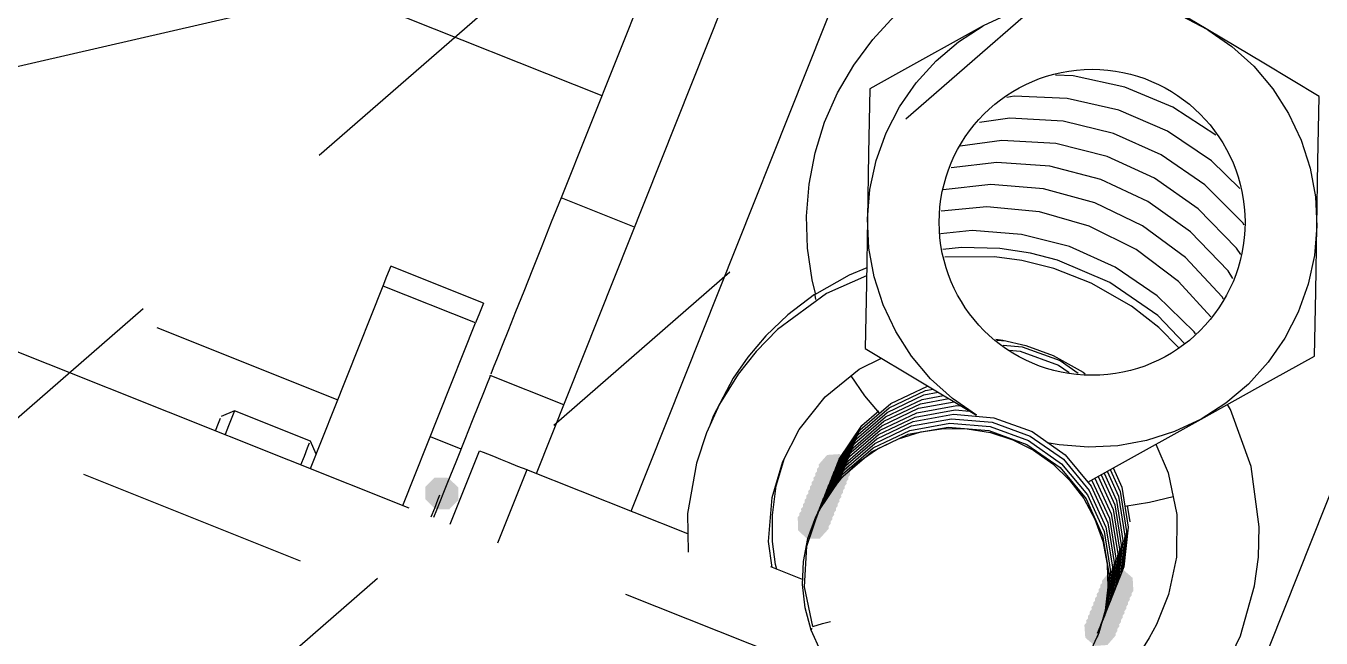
# Model space of a CAD drawing. Extents: x 3 to 592, y 5 to 207.
# Drawn here: x 76.96 to 84.01, y 55.35 to 58.68 of the extents above; entities that cross this region are included whole.
import ezdxf

# ---------------------------------------------------------------- set-up
doc = ezdxf.new("R2010")
doc.units = 0
doc.layers.get('0').update_dxf_attribs({"linetype": 'CONTINUOUS'})

msp = doc.modelspace()

# ---------------------------------------------------------------- hatches: boundary and pattern name
h = msp.add_hatch(color=7)
h.dxf.hatch_style = 2
h.paths.add_polyline_path([(81.274139, 56.290894), (81.319299, 56.34281), (81.387928, 56.347788), (81.439845, 56.302628), (81.444823, 56.233999), (81.398604, 56.178908), (81.329975, 56.173929), (81.278059, 56.21909)])
h = msp.add_hatch(color=7)
h.dxf.hatch_style = 2
h.paths.add_polyline_path([(81.274139, 56.290894), (81.319299, 56.34281), (81.387928, 56.347788), (81.439845, 56.302628), (81.444823, 56.233999), (81.398604, 56.178908), (81.329975, 56.173929), (81.278059, 56.21909)])
h = msp.add_hatch(color=7)
h.dxf.hatch_style = 2
h.paths.add_polyline_path([(81.245282, 56.218504), (81.290442, 56.27042), (81.359071, 56.275398), (81.410987, 56.230238), (81.415966, 56.161609), (81.369747, 56.106518), (81.301118, 56.101539), (81.249202, 56.1467)])
h = msp.add_hatch(color=7)
h.dxf.hatch_style = 2
h.paths.add_polyline_path([(81.245282, 56.218504), (81.290442, 56.27042), (81.359071, 56.275398), (81.410987, 56.230238), (81.415966, 56.161609), (81.369747, 56.106518), (81.301118, 56.101539), (81.249202, 56.1467)])
h = msp.add_hatch(color=7)
h.dxf.hatch_style = 2
h.paths.add_polyline_path([(81.254912, 56.242634), (81.300073, 56.29455), (81.368702, 56.299528), (81.420618, 56.254368), (81.425596, 56.185739), (81.379378, 56.130648), (81.310749, 56.125669), (81.258832, 56.17083)])
h = msp.add_hatch(color=7)
h.dxf.hatch_style = 2
h.paths.add_polyline_path([(81.254912, 56.242634), (81.300073, 56.29455), (81.368702, 56.299528), (81.420618, 56.254368), (81.425596, 56.185739), (81.379378, 56.130648), (81.310749, 56.125669), (81.258832, 56.17083)])
h = msp.add_hatch(color=7)
h.dxf.hatch_style = 2
h.paths.add_polyline_path([(81.264508, 56.266764), (81.309668, 56.31868), (81.378297, 56.323658), (81.430214, 56.278498), (81.435192, 56.209869), (81.388974, 56.154778), (81.320344, 56.149799), (81.268428, 56.19496)])
h = msp.add_hatch(color=7)
h.dxf.hatch_style = 2
h.paths.add_polyline_path([(81.264508, 56.266764), (81.309668, 56.31868), (81.378297, 56.323658), (81.430214, 56.278498), (81.435192, 56.209869), (81.388974, 56.154778), (81.320344, 56.149799), (81.268428, 56.19496)])
h = msp.add_hatch(color=7)
h.dxf.hatch_style = 2
h.paths.add_polyline_path([(79.262501, 56.213875), (79.311451, 56.165516), (79.312071, 56.09671), (79.263712, 56.047759), (79.194905, 56.04714), (79.181852, 56.052431), (79.132902, 56.10079), (79.132282, 56.169597), (79.180641, 56.218547), (79.249448, 56.219167)])
h = msp.add_hatch(color=7)
h.dxf.hatch_style = 2
h.paths.add_polyline_path([(79.262501, 56.213875), (79.311451, 56.165516), (79.312071, 56.09671), (79.263712, 56.047759), (79.194905, 56.04714), (79.181852, 56.052431), (79.132902, 56.10079), (79.132282, 56.169597), (79.180641, 56.218547), (79.249448, 56.219167)])
h = msp.add_hatch(color=7)
h.dxf.hatch_style = 2
h.paths.add_polyline_path([(81.216424, 56.146078), (81.261585, 56.197995), (81.330214, 56.202973), (81.38213, 56.157813), (81.387108, 56.089184), (81.34089, 56.034092), (81.272261, 56.029114), (81.220344, 56.074274)])
h = msp.add_hatch(color=7)
h.dxf.hatch_style = 2
h.paths.add_polyline_path([(81.216424, 56.146078), (81.261585, 56.197995), (81.330214, 56.202973), (81.38213, 56.157813), (81.387108, 56.089184), (81.34089, 56.034092), (81.272261, 56.029114), (81.220344, 56.074274)])
h = msp.add_hatch(color=7)
h.dxf.hatch_style = 2
h.paths.add_polyline_path([(81.226055, 56.170208), (81.271215, 56.222125), (81.339845, 56.227103), (81.391761, 56.181943), (81.396739, 56.113314), (81.350521, 56.058222), (81.281892, 56.053244), (81.229975, 56.098404)])
h = msp.add_hatch(color=7)
h.dxf.hatch_style = 2
h.paths.add_polyline_path([(81.226055, 56.170208), (81.271215, 56.222125), (81.339845, 56.227103), (81.391761, 56.181943), (81.396739, 56.113314), (81.350521, 56.058222), (81.281892, 56.053244), (81.229975, 56.098404)])
h = msp.add_hatch(color=7)
h.dxf.hatch_style = 2
h.paths.add_polyline_path([(81.235686, 56.194338), (81.280846, 56.246255), (81.349475, 56.251233), (81.401392, 56.206073), (81.40637, 56.137444), (81.360152, 56.082352), (81.291522, 56.077374), (81.239606, 56.122534)])
h = msp.add_hatch(color=7)
h.dxf.hatch_style = 2
h.paths.add_polyline_path([(81.235686, 56.194338), (81.280846, 56.246255), (81.349475, 56.251233), (81.401392, 56.206073), (81.40637, 56.137444), (81.360152, 56.082352), (81.291522, 56.077374), (81.239606, 56.122534)])
h = msp.add_hatch(color=7)
h.dxf.hatch_style = 2
h.paths.add_polyline_path([(81.187567, 56.073653), (81.232727, 56.12557), (81.301356, 56.130548), (81.353273, 56.085388), (81.358251, 56.016759), (81.312033, 55.961667), (81.243404, 55.956689), (81.191487, 56.001849)])
h = msp.add_hatch(color=7)
h.dxf.hatch_style = 2
h.paths.add_polyline_path([(81.187567, 56.073653), (81.232727, 56.12557), (81.301356, 56.130548), (81.353273, 56.085388), (81.358251, 56.016759), (81.312033, 55.961667), (81.243404, 55.956689), (81.191487, 56.001849)])
h = msp.add_hatch(color=7)
h.dxf.hatch_style = 2
h.paths.add_polyline_path([(81.197198, 56.097818), (81.242358, 56.149735), (81.310987, 56.154713), (81.362904, 56.109553), (81.367882, 56.040924), (81.321664, 55.985832), (81.253034, 55.980854), (81.201118, 56.026014)])
h = msp.add_hatch(color=7)
h.dxf.hatch_style = 2
h.paths.add_polyline_path([(81.197198, 56.097818), (81.242358, 56.149735), (81.310987, 56.154713), (81.362904, 56.109553), (81.367882, 56.040924), (81.321664, 55.985832), (81.253034, 55.980854), (81.201118, 56.026014)])
h = msp.add_hatch(color=7)
h.dxf.hatch_style = 2
h.paths.add_polyline_path([(81.206794, 56.121948), (81.251954, 56.173865), (81.320583, 56.178843), (81.372499, 56.133683), (81.377478, 56.065054), (81.331259, 56.009962), (81.26263, 56.004984), (81.210714, 56.050144)])
h = msp.add_hatch(color=7)
h.dxf.hatch_style = 2
h.paths.add_polyline_path([(81.206794, 56.121948), (81.251954, 56.173865), (81.320583, 56.178843), (81.372499, 56.133683), (81.377478, 56.065054), (81.331259, 56.009962), (81.26263, 56.004984), (81.210714, 56.050144)])
h = msp.add_hatch(color=7)
h.dxf.hatch_style = 2
h.paths.add_polyline_path([(81.168341, 56.025393), (81.213501, 56.07731), (81.28213, 56.082288), (81.334046, 56.037128), (81.339025, 55.968499), (81.292806, 55.913407), (81.224177, 55.908429), (81.172261, 55.953589)])
h = msp.add_hatch(color=7)
h.dxf.hatch_style = 2
h.paths.add_polyline_path([(81.168341, 56.025393), (81.213501, 56.07731), (81.28213, 56.082288), (81.334046, 56.037128), (81.339025, 55.968499), (81.292806, 55.913407), (81.224177, 55.908429), (81.172261, 55.953589)])
h = msp.add_hatch(color=7)
h.dxf.hatch_style = 2
h.paths.add_polyline_path([(81.177972, 56.049523), (81.223132, 56.10144), (81.291761, 56.106418), (81.343677, 56.061258), (81.348656, 55.992629), (81.302437, 55.937537), (81.233808, 55.932559), (81.181892, 55.977719)])
h = msp.add_hatch(color=7)
h.dxf.hatch_style = 2
h.paths.add_polyline_path([(81.177972, 56.049523), (81.223132, 56.10144), (81.291761, 56.106418), (81.343677, 56.061258), (81.348656, 55.992629), (81.302437, 55.937537), (81.233808, 55.932559), (81.181892, 55.977719)])
h = msp.add_hatch(color=7)
h.dxf.hatch_style = 2
h.paths.add_polyline_path([(81.159821, 56.004402), (81.206872, 56.054612), (81.275638, 56.057046), (81.325848, 56.009996), (81.328283, 55.941229), (81.280174, 55.888198), (81.211407, 55.885763), (81.161198, 55.932814)])
h = msp.add_hatch(color=7)
h.dxf.hatch_style = 2
h.paths.add_polyline_path([(81.159821, 56.004402), (81.206872, 56.054612), (81.275638, 56.057046), (81.325848, 56.009996), (81.328283, 55.941229), (81.280174, 55.888198), (81.211407, 55.885763), (81.161198, 55.932814)])
h = msp.add_hatch(color=7)
h.dxf.hatch_style = 2
h.paths.add_polyline_path([(82.987061, 55.601927), (82.941901, 55.550011), (82.873272, 55.545032), (82.821356, 55.590193), (82.816377, 55.658822), (82.862596, 55.713913), (82.931225, 55.718891), (82.983141, 55.673731)])
h = msp.add_hatch(color=7)
h.dxf.hatch_style = 2
h.paths.add_polyline_path([(82.987061, 55.601927), (82.941901, 55.550011), (82.873272, 55.545032), (82.821356, 55.590193), (82.816377, 55.658822), (82.862596, 55.713913), (82.931225, 55.718891), (82.983141, 55.673731)])
h = msp.add_hatch(color=7)
h.dxf.hatch_style = 2
h.paths.add_polyline_path([(82.958204, 55.529537), (82.913044, 55.477621), (82.844415, 55.472642), (82.792499, 55.517803), (82.78752, 55.586432), (82.833739, 55.641523), (82.902368, 55.646501), (82.954284, 55.601341)])
h = msp.add_hatch(color=7)
h.dxf.hatch_style = 2
h.paths.add_polyline_path([(82.958204, 55.529537), (82.913044, 55.477621), (82.844415, 55.472642), (82.792499, 55.517803), (82.78752, 55.586432), (82.833739, 55.641523), (82.902368, 55.646501), (82.954284, 55.601341)])
h = msp.add_hatch(color=7)
h.dxf.hatch_style = 2
h.paths.add_polyline_path([(82.967835, 55.553632), (82.922675, 55.501715), (82.854046, 55.496737), (82.802129, 55.541897), (82.797151, 55.610526), (82.84337, 55.665618), (82.911999, 55.670596), (82.963915, 55.625436)])
h = msp.add_hatch(color=7)
h.dxf.hatch_style = 2
h.paths.add_polyline_path([(82.967835, 55.553632), (82.922675, 55.501715), (82.854046, 55.496737), (82.802129, 55.541897), (82.797151, 55.610526), (82.84337, 55.665618), (82.911999, 55.670596), (82.963915, 55.625436)])
h = msp.add_hatch(color=7)
h.dxf.hatch_style = 2
h.paths.add_polyline_path([(82.977466, 55.577797), (82.932306, 55.525881), (82.863677, 55.520902), (82.81176, 55.566063), (82.806782, 55.634692), (82.853, 55.689783), (82.92163, 55.694761), (82.973546, 55.649601)])
h = msp.add_hatch(color=7)
h.dxf.hatch_style = 2
h.paths.add_polyline_path([(82.977466, 55.577797), (82.932306, 55.525881), (82.863677, 55.520902), (82.81176, 55.566063), (82.806782, 55.634692), (82.853, 55.689783), (82.92163, 55.694761), (82.973546, 55.649601)])
h = msp.add_hatch(color=7)
h.dxf.hatch_style = 2
h.paths.add_polyline_path([(82.929347, 55.457112), (82.884187, 55.405195), (82.815558, 55.400217), (82.763641, 55.445377), (82.758663, 55.514006), (82.804881, 55.569098), (82.873511, 55.574076), (82.925427, 55.528916)])
h = msp.add_hatch(color=7)
h.dxf.hatch_style = 2
h.paths.add_polyline_path([(82.929347, 55.457112), (82.884187, 55.405195), (82.815558, 55.400217), (82.763641, 55.445377), (82.758663, 55.514006), (82.804881, 55.569098), (82.873511, 55.574076), (82.925427, 55.528916)])
h = msp.add_hatch(color=7)
h.dxf.hatch_style = 2
h.paths.add_polyline_path([(82.938978, 55.481242), (82.893818, 55.429325), (82.825189, 55.424347), (82.773272, 55.469507), (82.768294, 55.538136), (82.814512, 55.593228), (82.883141, 55.598206), (82.935058, 55.553046)])
h = msp.add_hatch(color=7)
h.dxf.hatch_style = 2
h.paths.add_polyline_path([(82.938978, 55.481242), (82.893818, 55.429325), (82.825189, 55.424347), (82.773272, 55.469507), (82.768294, 55.538136), (82.814512, 55.593228), (82.883141, 55.598206), (82.935058, 55.553046)])
h = msp.add_hatch(color=7)
h.dxf.hatch_style = 2
h.paths.add_polyline_path([(82.948609, 55.505372), (82.903449, 55.453455), (82.834819, 55.448477), (82.782903, 55.493637), (82.777925, 55.562266), (82.824143, 55.617358), (82.892772, 55.622336), (82.944689, 55.577176)])
h = msp.add_hatch(color=7)
h.dxf.hatch_style = 2
h.paths.add_polyline_path([(82.948609, 55.505372), (82.903449, 55.453455), (82.834819, 55.448477), (82.782903, 55.493637), (82.777925, 55.562266), (82.824143, 55.617358), (82.892772, 55.622336), (82.944689, 55.577176)])
h = msp.add_hatch(color=7)
h.dxf.hatch_style = 2
h.paths.add_polyline_path([(82.90049, 55.384687), (82.85533, 55.33277), (82.7867, 55.327792), (82.734784, 55.372952), (82.729806, 55.441581), (82.776024, 55.496673), (82.844653, 55.501651), (82.89657, 55.456491)])
h = msp.add_hatch(color=7)
h.dxf.hatch_style = 2
h.paths.add_polyline_path([(82.90049, 55.384687), (82.85533, 55.33277), (82.7867, 55.327792), (82.734784, 55.372952), (82.729806, 55.441581), (82.776024, 55.496673), (82.844653, 55.501651), (82.89657, 55.456491)])
h = msp.add_hatch(color=7)
h.dxf.hatch_style = 2
h.paths.add_polyline_path([(82.910121, 55.408852), (82.86496, 55.356935), (82.796331, 55.351957), (82.744415, 55.397117), (82.739437, 55.465746), (82.785655, 55.520838), (82.854284, 55.525816), (82.906201, 55.480656)])
h = msp.add_hatch(color=7)
h.dxf.hatch_style = 2
h.paths.add_polyline_path([(82.910121, 55.408852), (82.86496, 55.356935), (82.796331, 55.351957), (82.744415, 55.397117), (82.739437, 55.465746), (82.785655, 55.520838), (82.854284, 55.525816), (82.906201, 55.480656)])
h = msp.add_hatch(color=7)
h.dxf.hatch_style = 2
h.paths.add_polyline_path([(82.919751, 55.432982), (82.874591, 55.381065), (82.805962, 55.376087), (82.754046, 55.421247), (82.749067, 55.489876), (82.795286, 55.544968), (82.863915, 55.549946), (82.915831, 55.504786)])
h = msp.add_hatch(color=7)
h.dxf.hatch_style = 2
h.paths.add_polyline_path([(82.919751, 55.432982), (82.874591, 55.381065), (82.805962, 55.376087), (82.754046, 55.421247), (82.749067, 55.489876), (82.795286, 55.544968), (82.863915, 55.549946), (82.915831, 55.504786)])
h = msp.add_hatch(color=7)
h.dxf.hatch_style = 2
h.paths.add_polyline_path([(82.890894, 55.360557), (82.845734, 55.30864), (82.777105, 55.303662), (82.725189, 55.348822), (82.72021, 55.417451), (82.766429, 55.472543), (82.835058, 55.477521), (82.886974, 55.432361)])
h = msp.add_hatch(color=7)
h.dxf.hatch_style = 2
h.paths.add_polyline_path([(82.890894, 55.360557), (82.845734, 55.30864), (82.777105, 55.303662), (82.725189, 55.348822), (82.72021, 55.417451), (82.766429, 55.472543), (82.835058, 55.477521), (82.886974, 55.432361)])

# ---------------------------------------------------------------- linework, layer by layer
at = {"color": 7}
for points in [[(81.747502, 58.171776), (84.790844, 60.818466)], [(81.747502, 58.171776), (84.790844, 60.818466)], [(79.736632, 56.242056), (81.176319, 59.8545)], [(79.736632, 56.242056), (81.176319, 59.8545)], [(80.252711, 56.036422), (81.692397, 59.648866)], [(80.252711, 56.036422), (81.692397, 59.648866)], [(81.213501, 57.467676), (81.207504, 57.641949), (81.221262, 57.815868), (81.254071, 57.987318), (81.306282, 58.153829), (81.376485, 58.313285), (81.464326, 58.464274), (81.568043, 58.604326), (81.687282, 58.731679), (81.819926, 58.844921), (81.964213, 58.94264), (82.118729, 59.023779), (82.28136, 59.086926), (82.449987, 59.131376), (82.622849, 59.157129), (82.797121, 59.162774), (82.97104, 59.149368), (83.142137, 59.116207), (83.241509, 59.085259)], [(81.213501, 57.467676), (81.207504, 57.641949), (81.221262, 57.815868), (81.254071, 57.987318), (81.306282, 58.153829), (81.376485, 58.313285), (81.464326, 58.464274), (81.568043, 58.604326), (81.687282, 58.731679), (81.819926, 58.844921), (81.964213, 58.94264), (82.118729, 59.023779), (82.28136, 59.086926), (82.449987, 59.131376), (82.622849, 59.157129), (82.797121, 59.162774), (82.97104, 59.149368), (83.142137, 59.116207), (83.241509, 59.085259)], [(83.392257, 58.656573), (83.089574, 58.838253), (82.786537, 59.019934)], [(83.392257, 58.656573), (83.089574, 58.838253), (82.786537, 59.019934)], [(80.322914, 58.876353), (79.871006, 57.742526)], [(80.322914, 58.876353), (79.871006, 57.742526)], [(83.392257, 58.656573), (83.250087, 58.729598), (83.099451, 58.783926), (82.942818, 58.817792), (82.783362, 58.830845), (82.623554, 58.823084), (82.466215, 58.794509), (82.313815, 58.745473), (82.169176, 58.677387)], [(83.392257, 58.656573), (83.250087, 58.729598), (83.099451, 58.783926), (82.942818, 58.817792), (82.783362, 58.830845), (82.623554, 58.823084), (82.466215, 58.794509), (82.313815, 58.745473), (82.169176, 58.677387)], [(58.949167, 54.327778), (78.281389, 58.772778)], [(79.513281, 58.805593), (78.554979, 57.972191)], [(79.513281, 58.805593), (78.554979, 57.972191)], [(78.8797, 58.781386), (80.09255, 58.29808)], [(78.8797, 58.781386), (80.09255, 58.29808)], [(81.539644, 57.628472), (81.552697, 57.787928), (81.586564, 57.944209), (81.640539, 58.094845), (81.713917, 58.237367), (81.804933, 58.3686), (81.912531, 58.487134), (82.034592, 58.59085), (82.169, 58.677281)], [(81.539644, 57.628472), (81.552697, 57.787928), (81.586564, 57.944209), (81.640539, 58.094845), (81.713917, 58.237367), (81.804933, 58.3686), (81.912531, 58.487134), (82.034592, 58.59085), (82.169, 58.677281)], [(82.169176, 58.677316), (81.691868, 58.41238), (81.551815, 58.334769)], [(82.169176, 58.677316), (81.691868, 58.41238), (81.551815, 58.334769)], [(83.9978, 58.293141), (83.696528, 58.474116), (83.392081, 58.656502)], [(83.9978, 58.293141), (83.696528, 58.474116), (83.392081, 58.656502)], [(83.392257, 58.656573), (83.523843, 58.565556), (83.642376, 58.457959), (83.74574, 58.335898), (83.832171, 58.201137), (83.90061, 58.056498), (83.949646, 57.904098), (83.978221, 57.746759), (83.985982, 57.586951)], [(83.392257, 58.656573), (83.523843, 58.565556), (83.642376, 58.457959), (83.74574, 58.335898), (83.832171, 58.201137), (83.90061, 58.056498), (83.949646, 57.904098), (83.978221, 57.746759), (83.985982, 57.586951)], [(73.144236, 58.405741), (79.043095, 56.055005)], [(73.144236, 58.405741), (79.043095, 56.055005)], [(83.436566, 58.082815), (83.202321, 58.235215), (82.940208, 58.344929), (82.660102, 58.405959), (82.562735, 58.408782)], [(83.436566, 58.082815), (83.202321, 58.235215), (82.940208, 58.344929), (82.660102, 58.405959), (82.562735, 58.408782)], [(81.551639, 58.334628), (81.545642, 57.983261), (81.539644, 57.628367)], [(81.551639, 58.334628), (81.545642, 57.983261), (81.539644, 57.628367)], [(83.504052, 54.740704), (84.943738, 58.353149)], [(83.504052, 54.740704), (84.943738, 58.353149)], [(83.566071, 57.792267), (83.412965, 57.942903), (83.172723, 58.104828), (82.907082, 58.219481), (82.625918, 58.283334), (82.337698, 58.29427), (82.29854, 58.288273)], [(83.566071, 57.792267), (83.412965, 57.942903), (83.172723, 58.104828), (82.907082, 58.219481), (82.625918, 58.283334), (82.337698, 58.29427), (82.29854, 58.288273)], [(83.985841, 57.586986), (83.991838, 57.940116), (83.997835, 58.293247)], [(83.985841, 57.586986), (83.991838, 57.940116), (83.997835, 58.293247)], [(83.590589, 57.594041), (83.582122, 57.606741), (83.375747, 57.813116), (83.138328, 57.976452), (82.878683, 58.092516), (82.604575, 58.159191), (82.314944, 58.174714), (82.148433, 58.151783)], [(83.590589, 57.594041), (83.582122, 57.606741), (83.375747, 57.813116), (83.138328, 57.976452), (82.878683, 58.092516), (82.604575, 58.159191), (82.314944, 58.174714), (82.148433, 58.151783)], [(83.571362, 57.433316), (83.549137, 57.467182), (83.340293, 57.682024), (83.102168, 57.848888), (82.84464, 57.966716), (82.565593, 58.036919), (82.270671, 58.054205), (82.04454, 58.023513)], [(83.571362, 57.433316), (83.549137, 57.467182), (83.340293, 57.682024), (83.102168, 57.848888), (82.84464, 57.966716), (82.565593, 58.036919), (82.270671, 58.054205), (82.04454, 58.023513)], [(83.529276, 57.303882), (83.50317, 57.344098), (83.297854, 57.556471), (83.066431, 57.721218), (82.809609, 57.841515), (82.532326, 57.913834), (82.244459, 57.934296), (81.99434, 57.904662)], [(83.529276, 57.303882), (83.50317, 57.344098), (83.297854, 57.556471), (83.066431, 57.721218), (82.809609, 57.841515), (82.532326, 57.913834), (82.244459, 57.934296), (81.99434, 57.904662)], [(83.478335, 57.19131), (83.470574, 57.203658), (83.270901, 57.417441), (83.037363, 57.589244), (82.77666, 57.715185), (82.498318, 57.79068), (82.210804, 57.81361), (81.951865, 57.785741)], [(83.478335, 57.19131), (83.470574, 57.203658), (83.270901, 57.417441), (83.037363, 57.589244), (82.77666, 57.715185), (82.498318, 57.79068), (82.210804, 57.81361), (81.951865, 57.785741)], [(79.871076, 57.742455), (79.818159, 57.609811), (79.765948, 57.478577), (79.715501, 57.352283), (79.667876, 57.232338), (79.623779, 57.122272), (79.584621, 57.023847), (79.550754, 56.938827), (79.523237, 56.86933), (79.502071, 56.816766), (79.488312, 56.782194)], [(79.871076, 57.742455), (79.818159, 57.609811), (79.765948, 57.478577), (79.715501, 57.352283), (79.667876, 57.232338), (79.623779, 57.122272), (79.584621, 57.023847), (79.550754, 56.938827), (79.523237, 56.86933), (79.502071, 56.816766), (79.488312, 56.782194)], [(80.271056, 57.58307), (79.871006, 57.742526)], [(80.271056, 57.58307), (79.871006, 57.742526)], [(83.409472, 57.095284), (83.233084, 57.287195), (83.002367, 57.460762), (82.746956, 57.587409), (82.476375, 57.665373), (82.189214, 57.693242), (81.940859, 57.669959)], [(83.409472, 57.095284), (83.233084, 57.287195), (83.002367, 57.460762), (82.746956, 57.587409), (82.476375, 57.665373), (82.189214, 57.693242), (81.940859, 57.669959)], [(81.539644, 57.628472), (81.533647, 57.275342), (81.52765, 56.922211)], [(81.539644, 57.628472), (81.533647, 57.275342), (81.52765, 56.922211)], [(82.133228, 56.558886), (82.001642, 56.649902), (81.883109, 56.757499), (81.779745, 56.879561), (81.693314, 57.014322), (81.624876, 57.158961), (81.575839, 57.311361), (81.547264, 57.468699), (81.539503, 57.628508)], [(82.133228, 56.558886), (82.001642, 56.649902), (81.883109, 56.757499), (81.779745, 56.879561), (81.693314, 57.014322), (81.624876, 57.158961), (81.575839, 57.311361), (81.547264, 57.468699), (81.539503, 57.628508)], [(83.325617, 57.001728), (83.318562, 57.011958), (83.116067, 57.209161), (82.887114, 57.365089), (82.638406, 57.476566), (82.377703, 57.542889), (82.109592, 57.56335), (81.936378, 57.546416)], [(83.325617, 57.001728), (83.318562, 57.011958), (83.116067, 57.209161), (82.887114, 57.365089), (82.638406, 57.476566), (82.377703, 57.542889), (82.109592, 57.56335), (81.936378, 57.546416)], [(83.985841, 57.586986), (83.972788, 57.42753), (83.938921, 57.27125), (83.884946, 57.120614), (83.811569, 56.978091), (83.720552, 56.846858), (83.612955, 56.728325), (83.490894, 56.624608), (83.356485, 56.538177)], [(83.985841, 57.586986), (83.972788, 57.42753), (83.938921, 57.27125), (83.884946, 57.120614), (83.811569, 56.978091), (83.720552, 56.846858), (83.612955, 56.728325), (83.490894, 56.624608), (83.356485, 56.538177)], [(83.973846, 56.880831), (83.979844, 57.232197), (83.985841, 57.587092)], [(83.973846, 56.880831), (83.979844, 57.232197), (83.985841, 57.587092)], [(83.266139, 56.948599), (83.120089, 57.100999), (82.858328, 57.280916), (82.573989, 57.401919), (82.426881, 57.440019), (82.260369, 57.465419), (82.051525, 57.472121), (81.948867, 57.46048)], [(83.266139, 56.948599), (83.120089, 57.100999), (82.858328, 57.280916), (82.573989, 57.401919), (82.426881, 57.440019), (82.260369, 57.465419), (82.051525, 57.472121), (81.948867, 57.46048)], [(81.256117, 57.220697), (81.238831, 57.295133), (81.213431, 57.467641)], [(81.256117, 57.220697), (81.238831, 57.295133), (81.213431, 57.467641)], [(83.232025, 56.928385), (83.125486, 57.035629), (82.976614, 57.152046), (82.756481, 57.278341), (82.554339, 57.35701), (82.380067, 57.400754), (82.230489, 57.421568), (81.960261, 57.419452)], [(83.232025, 56.928385), (83.125486, 57.035629), (82.976614, 57.152046), (82.756481, 57.278341), (82.554339, 57.35701), (82.380067, 57.400754), (82.230489, 57.421568), (81.960261, 57.419452)], [(78.902243, 57.262254), (78.923409, 57.315523), (78.93752, 57.350801), (78.944576, 57.368087)], [(78.902243, 57.262254), (78.923409, 57.315523), (78.93752, 57.350801), (78.944576, 57.368087)], [(79.448307, 57.169297), (78.945246, 57.369675)], [(79.448307, 57.169297), (78.945246, 57.369675)], [(79.830899, 56.504973), (80.789201, 57.338375)], [(79.830899, 56.504973), (80.789201, 57.338375)], [(81.535129, 57.360291), (81.439173, 57.321838), (81.251143, 57.214946)], [(81.535129, 57.360291), (81.439173, 57.321838), (81.251143, 57.214946)], [(78.506391, 56.268867), (78.902207, 57.262289)], [(78.506391, 56.268867), (78.902207, 57.262289)], [(79.405409, 57.061735), (78.902348, 57.262113)], [(79.405409, 57.061735), (78.902348, 57.262113)], [(81.534423, 57.317958), (81.316759, 57.221296), (81.050059, 57.025858), (80.932937, 56.906619), (80.834512, 56.782088), (80.733971, 56.618752), (80.662357, 56.463883), (80.607676, 56.298782), (80.560404, 56.024674), (80.563579, 55.813007)], [(81.534423, 57.317958), (81.316759, 57.221296), (81.050059, 57.025858), (80.932937, 56.906619), (80.834512, 56.782088), (80.733971, 56.618752), (80.662357, 56.463883), (80.607676, 56.298782), (80.560404, 56.024674), (80.563579, 55.813007)], [(81.251249, 57.215017), (81.105904, 57.105303), (80.985607, 56.990297), (80.887182, 56.874234), (80.808512, 56.761345), (80.699151, 56.553911), (80.680807, 56.503817)], [(81.251249, 57.215017), (81.105904, 57.105303), (80.985607, 56.990297), (80.887182, 56.874234), (80.808512, 56.761345), (80.699151, 56.553911), (80.680807, 56.503817)], [(81.252695, 57.212759), (81.255517, 57.18877)], [(81.252695, 57.212759), (81.255517, 57.18877)], [(77.596678, 57.13879), (76.638376, 56.305388)], [(77.596678, 57.13879), (76.638376, 56.305388)], [(79.448307, 57.169297), (79.440899, 57.150247), (79.426788, 57.114969), (79.405268, 57.0617)], [(79.448307, 57.169297), (79.440899, 57.150247), (79.426788, 57.114969), (79.405268, 57.0617)], [(79.009558, 56.068348), (79.405374, 57.06177)], [(79.009558, 56.068348), (79.405374, 57.06177)], [(77.66977, 57.035741), (78.655651, 56.642847)], [(77.66977, 57.035741), (78.655651, 56.642847)], [(81.527685, 56.922317), (81.828958, 56.741342), (82.133405, 56.558956)], [(81.527685, 56.922317), (81.828958, 56.741342), (82.133405, 56.558956)], [(82.238638, 56.972412), (82.277091, 56.967826), (82.402327, 56.938898), (82.550494, 56.884217), (82.713477, 56.793553), (82.724413, 56.784734)], [(82.238638, 56.972412), (82.277091, 56.967826), (82.402327, 56.938898), (82.550494, 56.884217), (82.713477, 56.793553), (82.724413, 56.784734)], [(82.243577, 56.968319), (82.292966, 56.964086)], [(82.243577, 56.968319), (82.292966, 56.964086)], [(82.277338, 56.940521), (82.380702, 56.931701), (82.589194, 56.856207), (82.68656, 56.787415)], [(82.277338, 56.940521), (82.380702, 56.931701), (82.589194, 56.856207), (82.68656, 56.787415)], [(82.311099, 56.912722), (82.371071, 56.907783), (82.579563, 56.831936), (82.637418, 56.791366)], [(82.311099, 56.912722), (82.371071, 56.907783), (82.579563, 56.831936), (82.637418, 56.791366)], [(81.021273, 55.73014), (81.000812, 55.872662), (81.020214, 56.111846), (81.078423, 56.307637), (81.168028, 56.481557), (81.308787, 56.658298), (81.493995, 56.808934), (81.614998, 56.869259)], [(81.021273, 55.73014), (81.000812, 55.872662), (81.020214, 56.111846), (81.078423, 56.307637), (81.168028, 56.481557), (81.308787, 56.658298), (81.493995, 56.808934), (81.614998, 56.869259)], [(83.356344, 56.538142), (83.665025, 56.709592), (83.973705, 56.880689)], [(83.356344, 56.538142), (83.665025, 56.709592), (83.973705, 56.880689)], [(79.485772, 56.775632), (79.480833, 56.762932), (79.468133, 56.731535), (79.448378, 56.681441), (79.421214, 56.613707), (79.387347, 56.528688), (79.347131, 56.427793), (79.301269, 56.312435), (79.249764, 56.183318), (79.193672, 56.04256), (79.177444, 56.001638)], [(79.485772, 56.775632), (79.480833, 56.762932), (79.468133, 56.731535), (79.448378, 56.681441), (79.421214, 56.613707), (79.387347, 56.528688), (79.347131, 56.427793), (79.301269, 56.312435), (79.249764, 56.183318), (79.193672, 56.04256), (79.177444, 56.001638)], [(79.885752, 56.616212), (79.485702, 56.775668)], [(79.885752, 56.616212), (79.485702, 56.775668)], [(81.604309, 56.569575), (81.525639, 56.664825), (81.449792, 56.77348)], [(81.604309, 56.569575), (81.525639, 56.664825), (81.449792, 56.77348)], [(81.340254, 56.195348), (81.36636, 56.272254), (81.489479, 56.45464), (81.656696, 56.598573), (81.856016, 56.69347), (81.896585, 56.700879)], [(81.340254, 56.195348), (81.36636, 56.272254), (81.489479, 56.45464), (81.656696, 56.598573), (81.856016, 56.69347), (81.896585, 56.700879)], [(81.349885, 56.219478), (81.375991, 56.296384), (81.49911, 56.47877), (81.666327, 56.622703), (81.865646, 56.7176)], [(81.349885, 56.219478), (81.375991, 56.296384), (81.49911, 56.47877), (81.666327, 56.622703), (81.865646, 56.7176)], [(81.301766, 56.098793), (81.327872, 56.175698), (81.450991, 56.358084), (81.618208, 56.502018), (81.817527, 56.596915), (82.011203, 56.632193)], [(81.301766, 56.098793), (81.327872, 56.175698), (81.450991, 56.358084), (81.618208, 56.502018), (81.817527, 56.596915), (82.011203, 56.632193)], [(81.311397, 56.122923), (81.337503, 56.199828), (81.460622, 56.382214), (81.627839, 56.526148), (81.827158, 56.621045), (81.982381, 56.649267)], [(81.311397, 56.122923), (81.337503, 56.199828), (81.460622, 56.382214), (81.627839, 56.526148), (81.827158, 56.621045), (81.982381, 56.649267)], [(81.321028, 56.147053), (81.347134, 56.223958), (81.470253, 56.406344), (81.63747, 56.550278), (81.836789, 56.645175), (81.953911, 56.666694)], [(81.321028, 56.147053), (81.347134, 56.223958), (81.470253, 56.406344), (81.63747, 56.550278), (81.836789, 56.645175), (81.953911, 56.666694)], [(81.330624, 56.171218), (81.356729, 56.248124), (81.479849, 56.43051), (81.647065, 56.574443), (81.846385, 56.66934), (81.925054, 56.683804)], [(81.330624, 56.171218), (81.356729, 56.248124), (81.479849, 56.43051), (81.647065, 56.574443), (81.846385, 56.66934), (81.925054, 56.683804)], [(78.093323, 56.58298), (78.021004, 56.551936)], [(78.093323, 56.58298), (78.021004, 56.551936)], [(78.093323, 56.58298), (78.078859, 56.546291), (78.060867, 56.501489), (78.041817, 56.453864)], [(78.093323, 56.58298), (78.078859, 56.546291), (78.060867, 56.501489), (78.041817, 56.453864)], [(78.506179, 56.418445), (78.093429, 56.582839)], [(78.506179, 56.418445), (78.093429, 56.582839)], [(81.277601, 56.040232), (81.298768, 56.103026), (81.421887, 56.285765), (81.589457, 56.429698), (81.788776, 56.524596), (82.006793, 56.564107), (82.226926, 56.545409), (82.435418, 56.469915), (82.615687, 56.343268), (82.756798, 56.173582), (82.847462, 55.974262), (82.882034, 55.757657), (82.858398, 55.541051), (82.817829, 55.440157)], [(81.277601, 56.040232), (81.298768, 56.103026), (81.421887, 56.285765), (81.589457, 56.429698), (81.788776, 56.524596), (82.006793, 56.564107), (82.226926, 56.545409), (82.435418, 56.469915), (82.615687, 56.343268), (82.756798, 56.173582), (82.847462, 55.974262), (82.882034, 55.757657), (82.858398, 55.541051), (82.817829, 55.440157)], [(81.28254, 56.050533), (81.308646, 56.127438), (81.431765, 56.309824), (81.598982, 56.453758), (81.798301, 56.548655), (82.016318, 56.588519), (82.09534, 56.581816)], [(81.28254, 56.050533), (81.308646, 56.127438), (81.431765, 56.309824), (81.598982, 56.453758), (81.798301, 56.548655), (82.016318, 56.588519), (82.09534, 56.581816)], [(81.292171, 56.074663), (81.318276, 56.151568), (81.441396, 56.333954), (81.608612, 56.477888), (81.807932, 56.572785), (82.025949, 56.612649), (82.046763, 56.610885)], [(81.292171, 56.074663), (81.318276, 56.151568), (81.441396, 56.333954), (81.608612, 56.477888), (81.807932, 56.572785), (82.025949, 56.612649), (82.046763, 56.610885)], [(81.359481, 56.243608), (81.385586, 56.320514), (81.508706, 56.5029), (81.601839, 56.583333)], [(81.359481, 56.243608), (81.385586, 56.320514), (81.508706, 56.5029), (81.601839, 56.583333)], [(83.244126, 54.844315), (83.274464, 54.874654), (83.454028, 55.118071), (83.570798, 55.358312), (83.646998, 55.630657), (83.667459, 55.786584), (83.672045, 55.951684), (83.627948, 56.279415), (83.516117, 56.590212), (83.499184, 56.617376)], [(83.244126, 54.844315), (83.274464, 54.874654), (83.454028, 55.118071), (83.570798, 55.358312), (83.646998, 55.630657), (83.667459, 55.786584), (83.672045, 55.951684), (83.627948, 56.279415), (83.516117, 56.590212), (83.499184, 56.617376)], [(77.990277, 56.474536), (78.006857, 56.515811), (78.017441, 56.542975)], [(77.990277, 56.474536), (78.006857, 56.515811), (78.017441, 56.542975)], [(81.233045, 55.388863), (81.199531, 55.511277), (81.18542, 55.637218), (81.190359, 55.763513), (81.215054, 55.887691), (81.258445, 56.006224), (81.319476, 56.116996), (81.397087, 56.217185), (81.489162, 56.303968), (81.593584, 56.375935), (81.707884, 56.431321), (81.829592, 56.468363), (81.955534, 56.486707), (82.082887, 56.485296), (82.208829, 56.464835), (82.330184, 56.425677), (82.444131, 56.368527), (82.548201, 56.294796), (82.639923, 56.206249), (82.716829, 56.105002), (82.777506, 55.993171), (82.820192, 55.873579), (82.844181, 55.749049), (82.848767, 55.622754), (82.833598, 55.497166), (82.799731, 55.375104), (82.747167, 55.260099)], [(81.233045, 55.388863), (81.199531, 55.511277), (81.18542, 55.637218), (81.190359, 55.763513), (81.215054, 55.887691), (81.258445, 56.006224), (81.319476, 56.116996), (81.397087, 56.217185), (81.489162, 56.303968), (81.593584, 56.375935), (81.707884, 56.431321), (81.829592, 56.468363), (81.955534, 56.486707), (82.082887, 56.485296), (82.208829, 56.464835), (82.330184, 56.425677), (82.444131, 56.368527), (82.548201, 56.294796), (82.639923, 56.206249), (82.716829, 56.105002), (82.777506, 55.993171), (82.820192, 55.873579), (82.844181, 55.749049), (82.848767, 55.622754), (82.833598, 55.497166), (82.799731, 55.375104), (82.747167, 55.260099)], [(81.241477, 55.409994), (81.195968, 55.625894), (81.209021, 55.846027), (81.279577, 56.054872), (81.402696, 56.237611), (81.570266, 56.381544), (81.769585, 56.476441), (81.987602, 56.515952), (82.207735, 56.497255), (82.416227, 56.421761), (82.596496, 56.294761), (82.737607, 56.125075), (82.828271, 55.925755), (82.862843, 55.70915), (82.839207, 55.492897), (82.798638, 55.39165)], [(81.241477, 55.409994), (81.195968, 55.625894), (81.209021, 55.846027), (81.279577, 56.054872), (81.402696, 56.237611), (81.570266, 56.381544), (81.769585, 56.476441), (81.987602, 56.515952), (82.207735, 56.497255), (82.416227, 56.421761), (82.596496, 56.294761), (82.737607, 56.125075), (82.828271, 55.925755), (82.862843, 55.70915), (82.839207, 55.492897), (82.798638, 55.39165)], [(81.249943, 55.970805), (81.27111, 56.033599), (81.394229, 56.216338), (81.561799, 56.360272), (81.761118, 56.455169), (81.979135, 56.49468), (82.199268, 56.476336), (82.40776, 56.400488), (82.588029, 56.273841), (82.729141, 56.104155), (82.819804, 55.904836), (82.854377, 55.68823), (82.830741, 55.471624), (82.790171, 55.37073)], [(81.249943, 55.970805), (81.27111, 56.033599), (81.394229, 56.216338), (81.561799, 56.360272), (81.761118, 56.455169), (81.979135, 56.49468), (82.199268, 56.476336), (82.40776, 56.400488), (82.588029, 56.273841), (82.729141, 56.104155), (82.819804, 55.904836), (82.854377, 55.68823), (82.830741, 55.471624), (82.790171, 55.37073)], [(81.268006, 56.016066), (81.289172, 56.078861), (81.412292, 56.2616), (81.579861, 56.405533), (81.779181, 56.50043), (81.997197, 56.539941), (82.217331, 56.521244), (82.425822, 56.44575), (82.606092, 56.319102), (82.747203, 56.149416), (82.837867, 55.950097), (82.872439, 55.733491), (82.848803, 55.516886), (82.808233, 55.415991)], [(81.268006, 56.016066), (81.289172, 56.078861), (81.412292, 56.2616), (81.579861, 56.405533), (81.779181, 56.50043), (81.997197, 56.539941), (82.217331, 56.521244), (82.425822, 56.44575), (82.606092, 56.319102), (82.747203, 56.149416), (82.837867, 55.950097), (82.872439, 55.733491), (82.848803, 55.516886), (82.808233, 55.415991)], [(83.356344, 56.538142), (83.211705, 56.469703), (83.059305, 56.42102), (82.901966, 56.392445), (82.742158, 56.384684), (82.582702, 56.397737), (82.517791, 56.409378)], [(83.356344, 56.538142), (83.211705, 56.469703), (83.059305, 56.42102), (82.901966, 56.392445), (82.742158, 56.384684), (82.582702, 56.397737), (82.517791, 56.409378)], [(82.738807, 56.195419), (82.878859, 56.273382), (83.356168, 56.537966)], [(82.738807, 56.195419), (82.878859, 56.273382), (83.356168, 56.537966)], [(78.537223, 56.346266), (78.506179, 56.418586)], [(78.537223, 56.346266), (78.506179, 56.418586)], [(79.158677, 56.442504), (79.326246, 56.375829)], [(79.158677, 56.442504), (79.326246, 56.375829)], [(78.454744, 56.289434), (78.473794, 56.336706), (78.491433, 56.381862), (78.502369, 56.409378)], [(78.454744, 56.289434), (78.473794, 56.336706), (78.491433, 56.381862), (78.502369, 56.409378)], [(79.267614, 55.965513), (79.42707, 56.365563)], [(79.267614, 55.965513), (79.42707, 56.365563)], [(79.426999, 56.365457), (79.446755, 56.357696), (79.470391, 56.348171), (79.502494, 56.335471), (79.541652, 56.319596), (79.586455, 56.301957), (79.634786, 56.282555), (79.68488, 56.262799)], [(79.426999, 56.365457), (79.446755, 56.357696), (79.470391, 56.348171), (79.502494, 56.335471), (79.541652, 56.319596), (79.586455, 56.301957), (79.634786, 56.282555), (79.68488, 56.262799)], [(83.109223, 56.401017), (83.176604, 56.245442), (83.222818, 56.019665), (83.221054, 55.786831), (83.178368, 55.582926), (83.112751, 55.419942), (83.073593, 55.347623), (83.030907, 55.280948), (82.968818, 55.200162), (82.87004, 55.097151), (82.781846, 55.028712)], [(83.109223, 56.401017), (83.176604, 56.245442), (83.222818, 56.019665), (83.221054, 55.786831), (83.178368, 55.582926), (83.112751, 55.419942), (83.073593, 55.347623), (83.030907, 55.280948), (82.968818, 55.200162), (82.87004, 55.097151), (82.781846, 55.028712)], [(81.046108, 55.720227), (81.039406, 55.746685), (81.022472, 55.872627), (81.021414, 56.015855), (81.042228, 56.174605), (81.087383, 56.324888)], [(81.046108, 55.720227), (81.039406, 55.746685), (81.022472, 55.872627), (81.021414, 56.015855), (81.042228, 56.174605), (81.087383, 56.324888)], [(82.876672, 56.271936), (82.924297, 56.167161), (82.959222, 55.950556), (82.935233, 55.734303), (82.894664, 55.633056)], [(82.876672, 56.271936), (82.924297, 56.167161), (82.959222, 55.950556), (82.935233, 55.734303), (82.894664, 55.633056)], [(77.271604, 56.237567), (78.451374, 55.767417)], [(77.271604, 56.237567), (78.451374, 55.767417)], [(79.685021, 56.262623), (79.525566, 55.862573)], [(79.685021, 56.262623), (79.525566, 55.862573)], [(80.562168, 55.913091), (79.685162, 56.262693)], [(80.562168, 55.913091), (79.685162, 56.262693)], [(82.758844, 56.206566), (82.856917, 55.998427), (82.891842, 55.781822), (82.867853, 55.565216), (82.827636, 55.464322)], [(82.758844, 56.206566), (82.856917, 55.998427), (82.891842, 55.781822), (82.867853, 55.565216), (82.827636, 55.464322)], [(82.778, 56.217185), (82.866547, 56.022452), (82.901472, 55.805846), (82.877484, 55.589241), (82.837267, 55.488346)], [(82.778, 56.217185), (82.866547, 56.022452), (82.901472, 55.805846), (82.877484, 55.589241), (82.837267, 55.488346)], [(82.79444, 56.226322), (82.876284, 56.046405), (82.910856, 55.8298), (82.88722, 55.613547), (82.840301, 55.496072)], [(82.79444, 56.226322), (82.876284, 56.046405), (82.910856, 55.8298), (82.88722, 55.613547), (82.840301, 55.496072)], [(82.810879, 56.235424), (82.885668, 56.070676), (82.920593, 55.854071), (82.896604, 55.637818), (82.856387, 55.536571)], [(82.810879, 56.235424), (82.885668, 56.070676), (82.920593, 55.854071), (82.896604, 55.637818), (82.856387, 55.536571)], [(82.827319, 56.244561), (82.895405, 56.094983), (82.93033, 55.878024), (82.906341, 55.661772), (82.866124, 55.560877)], [(82.827319, 56.244561), (82.895405, 56.094983), (82.93033, 55.878024), (82.906341, 55.661772), (82.866124, 55.560877)], [(82.843793, 56.253697), (82.905177, 56.118936), (82.939749, 55.902331), (82.916113, 55.686078), (82.875543, 55.584831)], [(82.843793, 56.253697), (82.905177, 56.118936), (82.939749, 55.902331), (82.916113, 55.686078), (82.875543, 55.584831)], [(82.860233, 56.262834), (82.914561, 56.143243), (82.949486, 55.926637), (82.925497, 55.710032), (82.878577, 55.592909)], [(82.860233, 56.262834), (82.914561, 56.143243), (82.949486, 55.926637), (82.925497, 55.710032), (82.878577, 55.592909)], [(79.164392, 56.006647), (79.183442, 56.053919), (79.201081, 56.099075), (79.212017, 56.126592)], [(79.164392, 56.006647), (79.183442, 56.053919), (79.201081, 56.099075), (79.212017, 56.126592)], [(83.203203, 56.115832), (83.075498, 56.084082), (82.941089, 56.062562)], [(83.203203, 56.115832), (83.075498, 56.084082), (82.941089, 56.062562)], [(82.953895, 56.067043), (82.968006, 55.978496)], [(82.953895, 56.067043), (82.968006, 55.978496)], [(81.184785, 55.664982), (81.012982, 55.733421)], [(81.184785, 55.664982), (81.012982, 55.733421)], [(77.914296, 54.83817), (78.872598, 55.671572)], [(77.914296, 54.83817), (78.872598, 55.671572)], [(80.222867, 55.584858), (81.402639, 55.114711)], [(80.222867, 55.584858), (81.402639, 55.114711)], [(81.241477, 55.409994), (81.295099, 55.425164), (81.337432, 55.436805)], [(81.241477, 55.409994), (81.295099, 55.425164), (81.337432, 55.436805)], [(81.392713, 55.118635), (81.353907, 55.165907), (81.284762, 55.272799), (81.232904, 55.388863)], [(81.392713, 55.118635), (81.353907, 55.165907), (81.284762, 55.272799), (81.232904, 55.388863)], [(81.233045, 55.388863), (81.237631, 55.400857)], [(81.233045, 55.388863), (81.237631, 55.400857)], [(82.791229, 55.353056), (82.797227, 55.367873)], [(82.791229, 55.353056), (82.797227, 55.367873)]]:
    msp.add_lwpolyline(points, dxfattribs=at)
msp.add_circle((82.762372, 57.608682), 0.832556, dxfattribs=at)
msp.add_circle((82.762372, 57.608682), 0.832556, dxfattribs=at)

doc.saveas('drawing.dxf')
